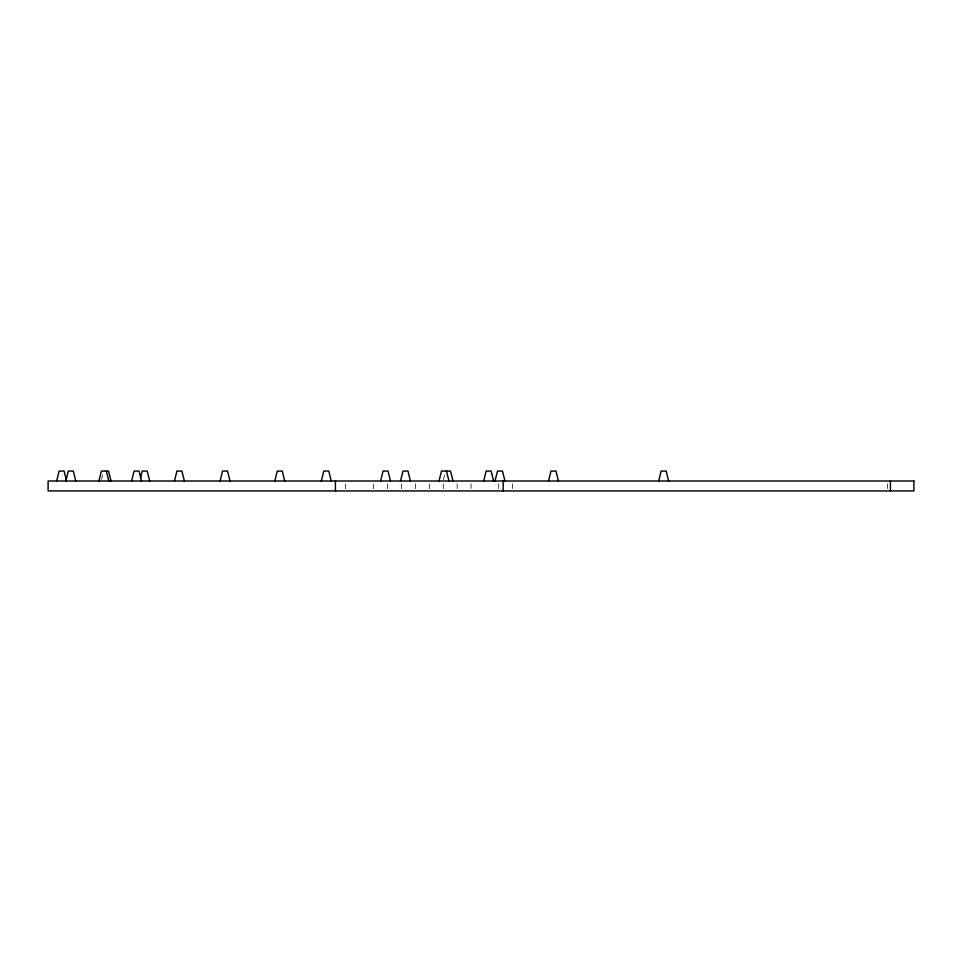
<?xml version="1.0" encoding="UTF-8"?>
<svg xmlns="http://www.w3.org/2000/svg" width="962" height="962" viewBox="0 0 962 962"><rect width="100%" height="100%" fill="white"/><g stroke="black" fill="none" stroke-linecap="round" stroke-linejoin="round"><path stroke-width="0.72" stroke-dasharray="4.81 3.61" d="M101.467 479.581L102.886 473.905M443.434 479.581L444.853 473.905M887.493 483.838L887.493 489.514M512.53 483.838L512.53 489.514M498.725 483.838L498.725 489.514M471.043 483.838L471.043 489.514M457.154 483.838L457.154 489.514M443.254 483.838L443.254 489.514M429.341 483.838L429.341 489.514M415.404 483.838L415.404 489.514M401.455 483.838L401.455 489.514M387.494 483.838L387.494 490.933M373.533 483.838L373.533 489.514M345.586 483.838L345.586 489.514"/><path stroke-width="1.44" d="M658.693 481L661.134 471.067L666.197 471.067L668.626 481M56.638 481L59.127 471.067L64.093 471.067L66.222 479.581M65.837 481L68.314 471.067L73.28 471.067L75.77 481M98.906 481L101.395 471.067L108.562 471.067L111.051 481M131.602 481L134.091 471.067L139.057 471.067L141.534 481M140.452 478.162L142.232 471.067L147.198 471.067L149.675 481M174.447 481L176.924 471.067L181.89 471.067L184.379 481M220.082 481L222.571 471.067L227.537 471.067L230.014 481M274.783 481L277.272 471.067L282.239 471.067L284.716 481M321.308 481L323.785 471.067L328.751 471.067L331.241 481M380.579 481L383.068 471.067L388.035 471.067L390.512 481M400.517 481L402.994 471.067L407.96 471.067L410.449 481M439.033 481L441.51 471.067L450.529 471.067L453.018 481M483.67 481L486.147 471.067L491.113 471.067L493.602 481M495.009 481L497.498 471.067L502.465 471.067L504.942 481M548.508 481L550.998 471.067L555.964 471.067L558.441 481M446.476 471.067L448.965 481M106.361 471.067L108.838 481M890.427 481L890.427 490.933M503.174 481L503.174 490.933M335.425 481L335.425 490.933M913.9 481L48.1 481L48.1 490.933L913.9 490.933L913.9 481"/></g></svg>
